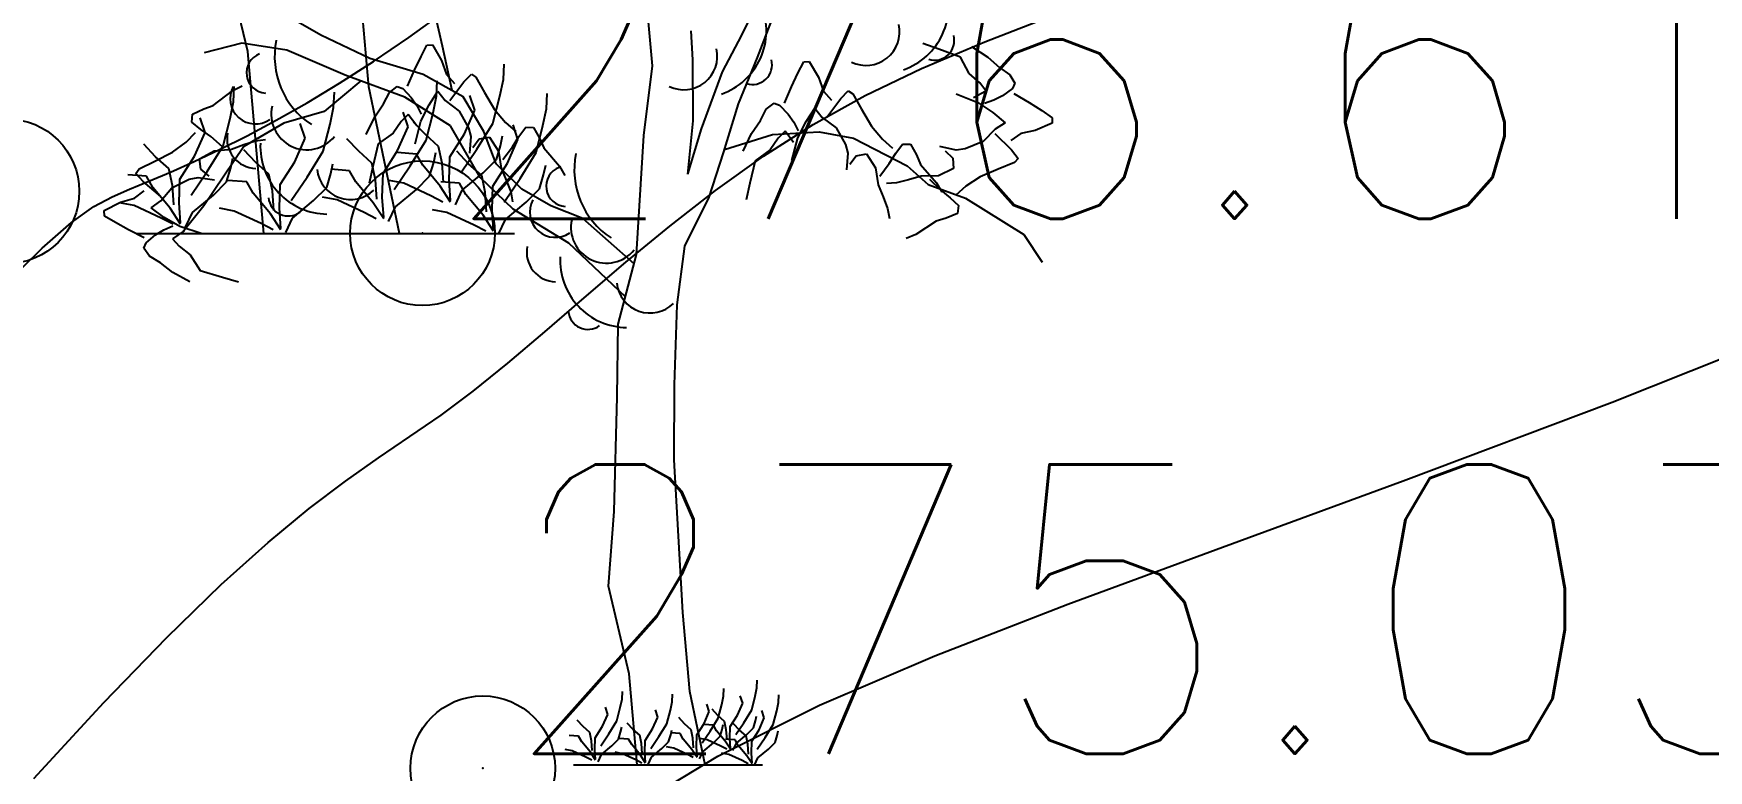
# Model space of a CAD drawing. Header units: millimetres. Extents: x 524954 to 526204, y 9523489 to 9524010.
# Drawn here: x 526017.24 to 526023.03, y 9523735.46 to 9523738.01 of the extents above; entities that cross this region are included whole.
import ezdxf
from ezdxf.enums import TextEntityAlignment as Align

# ---------------------------------------------------------------- set-up
doc = ezdxf.new("R2010")
doc.units = ezdxf.units.MM
doc.header["$PDMODE"] = 32
doc.header["$PDSIZE"] = 0.5
doc.linetypes.add('ACAD_ISO12W100', pattern=[21, 12, -3, 0, -3, 0, -3])
for name, color, linetype in [('Arbre', 34, 'ACAD_ISO12W100'), ('CN_01_00', 3, 'Continuous'), ('CN_02_00', 4, 'Continuous'), ('CN_05_00', 6, 'Continuous'), ('TopoAlt', 3, 'Continuous'), ('TOPOJIS', 7, 'Continuous')]:
    doc.layers.add(name, color=color, linetype=linetype)
doc.styles.add('Simplex 1.0', font='Simplex.shx', dxfattribs={"width": 0.99, "height": 1})

# ---------------------------------------------------------------- blocks, each defined once
blk = doc.blocks.new('TCPOINT M')
at = {"color": 0}
blk.add_point((0, 0), dxfattribs=at)
at = {"layer": 'TopoAlt', "style": 'Simplex 1.0', "width": 0.99}
blk.add_attdef('ALT', (0.15, 0.15), '', height=1, dxfattribs=at)
blk = doc.blocks.new('v088')
at = {"linetype": 'Continuous'}
for p, q in [((-0.1073, 4.8293), (-0.1646, 5.4873)), ((0.5102, 5.0412), (0.6713, 5.3679)), ((-1.5592, 4.9668), (-1.6346, 5.3011)), ((-2.4003, 5.0425), (-2.6206, 5.1685)), ((0.6191, 4.888), (0.7312, 5.1764)), ((-2.0611, 4.8817), (-2.4003, 5.0425)), ((0.1717, 4.8724), (0.1613, 5.0712)), ((0.3786, 4.7897), (0.5102, 5.0412)), ((-2.9464, 4.9876), (-3.2062, 4.92)), ((-2.6344, 4.9381), (-2.9464, 4.9876)), ((-2.2328, 4.7662), (-2.6344, 4.9381)), ((-1.4917, 4.6586), (-1.5592, 4.9668)), ((-1.6919, 4.7713), (-2.0611, 4.8817)), ((0.1743, 4.4496), (0.1717, 4.8724)), ((0.489, 4.5681), (0.6191, 4.888)), ((-0.1657, 4.3492), (-0.1073, 4.8293)), ((-1.8192, 4.6131), (-2.2328, 4.7662)), ((-1.415, 4.6154), (-1.6919, 4.7713)), ((0.2314, 4.3948), (0.3786, 4.7897)), ((-2.1227, 4.7254), (-2.3768, 4.5144)), ((-1.5041, 4.4145), (-1.8192, 4.6131)), ((-1.2732, 4.3758), (-1.415, 4.6154)), ((0.3841, 4.2301), (0.489, 4.5681)), ((-2.3768, 4.5144), (-2.655, 4.434)), ((-2.655, 4.434), (-2.9315, 4.2727)), ((-1.2976, 4.0581), (-1.5041, 4.4145)), ((0.1384, 4.0819), (0.1743, 4.4496)), ((-1.1877, 4.1537), (-1.2732, 4.3758)), ((-0.2169, 3.5272), (-0.1657, 4.3492)), ((0.1384, 4.0819), (0.2314, 4.3948)), ((0.3911, 4.2526), (0.7235, 4.3553)), ((0.7235, 4.3553), (1.0465, 4.3745)), ((1.0465, 4.3745), (1.2838, 4.3297)), ((1.2838, 4.3297), (1.6547, 4.1385)), ((-2.9315, 4.2727), (-3.209, 3.8627)), ((0.2848, 3.9233), (0.3841, 4.2301)), ((-1.0099, 3.9771), (-1.1877, 4.1537)), ((1.6547, 4.1385), (1.8004, 4.0109)), ((-1.0692, 3.839), (-1.2976, 4.0581)), ((1.8004, 4.0109), (2.0573, 3.9168)), ((-0.8085, 3.8631), (-1.0099, 3.9771)), ((0.1177, 3.584), (0.2848, 3.9233)), ((2.0573, 3.9168), (2.4606, 3.664)), ((-3.209, 3.8627), (-3.3666, 3.6666)), ((-0.6849, 3.6045), (-1.0692, 3.839)), ((-0.589, 3.7744), (-0.8085, 3.8631)), ((-0.2343, 3.4611), (-0.589, 3.7744)), ((2.4606, 3.664), (2.589, 3.4739)), ((-0.2941, 3.234), (-0.6849, 3.6045)), ((0.064, 3.1786), (0.1177, 3.584)), ((-0.3436, 3.0457), (-0.2169, 3.5272)), ((0.0445, 2.6247), (0.064, 3.1786)), ((-0.3518, 2.5418), (-0.3436, 3.0457)), ((0.0429, 2.1085), (0.0445, 2.6247)), ((-0.3726, 1.7516), (-0.3518, 2.5418)), ((0.1022, 1.0525), (0.0429, 2.1085)), ((-0.4115, 1.2346), (-0.3726, 1.7516)), ((-0.2683, 0.6281), (-0.4115, 1.2346)), ((0.151, 0.5063), (0.1022, 1.0525)), ((-0.2127, 0), (-0.2683, 0.6281)), ((0.2565, 0), (0.151, 0.5063)), ((-0.6539, 0), (0.6539, 0))]:
    blk.add_line(p, q, dxfattribs=at)
at = {"color": 3, "linetype": 'Continuous'}
for p, q in [((1.8724, 4.9461), (1.762, 4.9854)), ((-1.7068, 4.8945), (-1.6668, 4.9726)), ((-1.6668, 4.9726), (-1.6283, 4.976)), ((-1.6283, 4.976), (-1.5645, 4.8667)), ((2.0224, 4.89), (1.8724, 4.9461)), ((2.0987, 4.9642), (2.2113, 4.8904)), ((-1.7514, 4.7999), (-1.7068, 4.8945)), ((-1.5645, 4.8667), (-1.5307, 4.7714)), ((2.0834, 4.7783), (2.0224, 4.89)), ((2.2113, 4.8904), (2.2929, 4.8185)), ((0.8993, 4.7791), (0.9393, 4.8572)), ((0.9393, 4.8572), (0.9778, 4.8606)), ((0.9778, 4.8606), (1.0416, 4.7513)), ((2.2929, 4.8185), (2.3654, 4.7691)), ((-1.8008, 4.6887), (-1.7514, 4.7999)), ((-1.5307, 4.7714), (-1.4755, 4.7074)), ((-1.4112, 4.7196), (-1.3587, 4.7727)), ((-1.3587, 4.7727), (-1.3272, 4.7513)), ((-1.3272, 4.7513), (-1.2679, 4.6451)), ((0.8546, 4.6845), (0.8993, 4.7791)), ((1.0416, 4.7513), (1.0754, 4.656)), ((2.1569, 4.7135), (2.0834, 4.7783)), ((2.3654, 4.7691), (2.4, 4.7096)), ((-3.0095, 4.66), (-2.9439, 4.6918)), ((-1.5083, 4.5916), (-1.4112, 4.7196)), ((2.1989, 4.6584), (2.1569, 4.7135)), ((2.4, 4.7096), (2.383, 4.6739)), ((-3.1435, 4.5571), (-3.0095, 4.66)), ((-1.9657, 4.5674), (-1.9257, 4.6454)), ((-1.9257, 4.6454), (-1.871, 4.6871)), ((-1.871, 4.6871), (-1.8334, 4.6747)), ((-1.8334, 4.6747), (-1.7744, 4.6115)), ((-1.6512, 4.5605), (-1.5907, 4.6542)), ((-1.5907, 4.6542), (-1.5392, 4.5896)), ((-1.2679, 4.6451), (-1.1988, 4.529)), ((0.8053, 4.5733), (0.8546, 4.6845)), ((1.0754, 4.656), (1.1306, 4.592)), ((1.1948, 4.6042), (1.2474, 4.6573)), ((1.2474, 4.6573), (1.2789, 4.6359)), ((1.2789, 4.6359), (1.3382, 4.5297)), ((1.9921, 4.6376), (2.1424, 4.5777)), ((2.1133, 4.6106), (2.1989, 4.6584)), ((2.383, 4.6739), (2.3129, 4.6232)), ((2.3928, 4.6398), (2.497, 4.577)), ((-1.7744, 4.6115), (-1.7365, 4.5561)), ((-1.5392, 4.5896), (-1.4434, 4.5178)), ((1.0978, 4.4762), (1.1948, 4.6042)), ((2.1424, 4.5777), (2.247, 4.5072)), ((2.2532, 4.5924), (2.1892, 4.5691)), ((2.3129, 4.6232), (2.2532, 4.5924)), ((2.497, 4.577), (2.5853, 4.5209)), ((-3.2867, 4.4956), (-3.2101, 4.5328)), ((-3.2101, 4.5328), (-3.1435, 4.5571)), ((-2.0269, 4.4774), (-1.9657, 4.5674)), ((-1.7365, 4.5561), (-1.7054, 4.4954)), ((-1.7081, 4.4479), (-1.6512, 4.5605)), ((-1.4434, 4.5178), (-1.3781, 4.401)), ((-1.1988, 4.529), (-1.1228, 4.4377)), ((0.6404, 4.452), (0.6804, 4.53)), ((0.6804, 4.53), (0.7351, 4.5718)), ((0.7351, 4.5718), (0.7727, 4.5593)), ((0.7727, 4.5593), (0.8317, 4.4961)), ((0.9549, 4.4451), (1.0154, 4.5388)), ((1.0154, 4.5388), (1.0668, 4.4742)), ((1.3382, 4.5297), (1.4072, 4.4136)), ((2.5853, 4.5209), (2.6578, 4.4715)), ((-3.2911, 4.4407), (-3.2867, 4.4956)), ((-2.0862, 4.3565), (-2.0269, 4.4774)), ((-1.7952, 4.494), (-1.8447, 4.4455)), ((-1.7371, 4.415), (-1.7952, 4.494)), ((0.8317, 4.4961), (0.8696, 4.4407)), ((1.0668, 4.4742), (1.1627, 4.4024)), ((2.247, 4.5072), (2.3325, 4.4356)), ((2.6578, 4.4715), (2.6564, 4.4329)), ((-3.2303, 4.3905), (-3.2911, 4.4407)), ((-1.8447, 4.4455), (-1.8998, 4.3645)), ((-1.7488, 4.2914), (-1.7081, 4.4479)), ((-1.1228, 4.4377), (-1.0524, 4.3767)), ((-1.0302, 4.3418), (-0.9835, 4.4054)), ((-0.9835, 4.4054), (-0.9285, 4.4041)), ((-0.9285, 4.4041), (-0.8869, 4.3298)), ((0.5791, 4.362), (0.6404, 4.452)), ((0.8696, 4.4407), (0.9007, 4.38)), ((0.898, 4.3325), (0.9549, 4.4451)), ((1.1627, 4.4024), (1.228, 4.2856)), ((1.4072, 4.4136), (1.4833, 4.3223)), ((2.3325, 4.4356), (2.262, 4.3926)), ((2.6564, 4.4329), (2.5401, 4.3831)), ((-3.3314, 4.3035), (-3.2664, 4.3702)), ((-3.1617, 4.3413), (-3.2303, 4.3905)), ((-1.8998, 4.3645), (-2.0031, 4.2901)), ((-1.3781, 4.401), (-1.3629, 4.3412)), ((0.5199, 4.2411), (0.5791, 4.362)), ((0.8109, 4.3786), (0.7614, 4.3301)), ((0.869, 4.2996), (0.8109, 4.3786)), ((2.262, 4.3926), (2.1788, 4.3064)), ((2.2601, 4.3616), (2.3751, 4.2494)), ((2.4412, 4.3615), (2.371, 4.3146)), ((2.5401, 4.3831), (2.4412, 4.3615)), ((-3.4268, 4.2328), (-3.3314, 4.3035)), ((-3.0788, 4.2707), (-3.1617, 4.3413)), ((-3.0186, 4.2553), (-2.9333, 4.2859)), ((-2.9333, 4.2859), (-2.8514, 4.3121)), ((-2.8514, 4.3121), (-2.7828, 4.3211)), ((-2.0031, 4.2901), (-2.0401, 4.1343)), ((-1.3629, 4.3412), (-1.3723, 4.2259)), ((-1.3485, 4.2656), (-1.3049, 4.3248)), ((-1.3049, 4.3248), (-1.2331, 4.3384)), ((-1.2331, 4.3384), (-1.1715, 4.2405)), ((-1.0754, 4.2705), (-1.0302, 4.3418)), ((-0.8869, 4.3298), (-0.8589, 4.2646)), ((0.7614, 4.3301), (0.7063, 4.2491)), ((0.8572, 4.176), (0.898, 4.3325)), ((1.228, 4.2856), (1.2432, 4.2258)), ((1.4833, 4.3223), (1.5536, 4.2613)), ((1.5759, 4.2264), (1.6226, 4.29)), ((1.6226, 4.29), (1.6776, 4.2887)), ((1.6776, 4.2887), (1.7191, 4.2144)), ((2.1788, 4.3064), (2.0548, 4.2561)), ((-3.5467, 4.1705), (-3.4268, 4.2328)), ((-3.2386, 4.1877), (-3.1373, 4.2436)), ((-3.1373, 4.2436), (-3.0186, 4.2553)), ((-1.1715, 4.2405), (-1.153, 4.1227)), ((-1.1411, 4.1837), (-1.0754, 4.2705)), ((-0.8589, 4.2646), (-0.7485, 4.1368)), ((0.7063, 4.2491), (0.603, 4.1747)), ((1.9936, 4.2484), (1.8803, 4.2721)), ((1.9168, 4.2436), (1.9701, 4.193)), ((2.0548, 4.2561), (1.9936, 4.2484)), ((2.3751, 4.2494), (2.4212, 4.1906)), ((-3.6561, 4.1174), (-3.5467, 4.1705)), ((-3.2291, 4.1152), (-3.2386, 4.1877)), ((0.603, 4.1747), (0.566, 4.0189)), ((1.2432, 4.2258), (1.2338, 4.1105)), ((1.2576, 4.1502), (1.3011, 4.2094)), ((1.3011, 4.2094), (1.373, 4.223)), ((1.373, 4.223), (1.4346, 4.1251)), ((1.5307, 4.1551), (1.5759, 4.2264)), ((1.7191, 4.2144), (1.7472, 4.1493)), ((1.9701, 4.193), (1.9747, 4.12)), ((2.4212, 4.1906), (2.396, 4.1621)), ((-3.6793, 4.0872), (-3.6561, 4.1174)), ((-3.1725, 4.0683), (-3.2291, 4.1152)), ((-2.0401, 4.1343), (-2.0653, 4.0199)), ((-1.153, 4.1227), (-1.1176, 4.0393)), ((-0.7485, 4.1368), (-0.7129, 4.0731)), ((1.4346, 4.1251), (1.4531, 4.0073)), ((1.465, 4.0683), (1.5307, 4.1551)), ((1.7472, 4.1493), (1.8576, 4.0214)), ((1.9747, 4.12), (1.8699, 4.071)), ((2.2833, 4.1164), (2.1595, 4.0623)), ((2.396, 4.1621), (2.2833, 4.1164)), ((-3.6294, 4.0317), (-3.6793, 4.0872)), ((-3.3093, 4.0465), (-3.2488, 4.0583)), ((-3.2488, 4.0583), (-3.1342, 4.0423)), ((1.7506, 4.0673), (1.6636, 4.0426)), ((1.8699, 4.071), (1.7506, 4.0673)), ((2.1595, 4.0623), (2.0595, 3.9982)), ((-3.5071, 3.9275), (-3.6294, 4.0317)), ((-3.4297, 3.988), (-3.3093, 4.0465)), ((-1.1176, 4.0393), (-1.0867, 3.9591)), ((0.566, 4.0189), (0.5407, 3.9045)), ((1.4531, 4.0073), (1.4885, 3.9239)), ((1.5801, 4.0219), (1.511, 4.0175)), ((1.6636, 4.0426), (1.5801, 4.0219)), ((1.8097, 4.0479), (1.8877, 3.9719)), ((1.8576, 4.0214), (1.8932, 3.9577)), ((2.0595, 3.9982), (1.9902, 3.936)), ((-3.6878, 3.9154), (-3.6208, 3.9668)), ((-3.5069, 3.8964), (-3.4297, 3.988)), ((-1.0867, 3.9591), (-1.0738, 3.891)), ((1.8877, 3.9719), (1.9528, 3.9182)), ((-3.8977, 3.8297), (-3.785, 3.8871)), ((-3.785, 3.8871), (-3.6878, 3.9154)), ((-3.5743, 3.8488), (-3.5069, 3.8964)), ((1.4885, 3.9239), (1.5194, 3.8437)), ((1.9528, 3.9182), (2.0102, 3.864)), ((-3.8965, 3.791), (-3.8977, 3.8297)), ((-3.4842, 3.783), (-3.5743, 3.8488)), ((1.5194, 3.8437), (1.5323, 3.7756)), ((2.0102, 3.864), (2.002, 3.8096)), ((-3.8209, 3.7466), (-3.8965, 3.791)), ((-3.3751, 3.7197), (-3.4842, 3.783)), ((1.9231, 3.7776), (1.855, 3.7579)), ((2.002, 3.8096), (1.9231, 3.7776)), ((-3.729, 3.6966), (-3.8209, 3.7466)), ((-3.4847, 3.6976), (-3.4223, 3.7252)), ((-3.2212, 3.6701), (-3.3751, 3.7197)), ((1.855, 3.7579), (1.7144, 3.6642)), ((-3.6208, 3.641), (-3.729, 3.6966)), ((-3.6087, 3.6076), (-3.5422, 3.6629)), ((-3.5422, 3.6629), (-3.4847, 3.6976)), ((-3.3439, 3.6889), (-3.4261, 3.6355)), ((1.7144, 3.6642), (1.6468, 3.6368)), ((-3.6232, 3.5708), (-3.6087, 3.6076)), ((-3.4261, 3.6355), (-3.3805, 3.5833)), ((-3.5847, 3.5138), (-3.6232, 3.5708)), ((-3.3805, 3.5833), (-3.3028, 3.5236)), ((-3.5091, 3.4694), (-3.5847, 3.5138)), ((-3.3028, 3.5236), (-3.2344, 3.4162)), ((-3.4228, 3.4031), (-3.5091, 3.4694)), ((-3.3055, 3.337), (-3.4228, 3.4031)), ((-3.2344, 3.4162), (-3.081, 3.3703)), ((-3.081, 3.3703), (-2.9682, 3.3386)), ((0.6155, 0.5313), (0.6179, 0.5842)), ((0.3847, 0.4736), (0.3871, 0.5265)), ((0.6034, 0.4736), (0.6155, 0.5313)), ((-0.3173, 0.4544), (-0.3149, 0.5073)), ((0.0288, 0.4351), (0.0313, 0.488)), ((0.3726, 0.4159), (0.3847, 0.4736)), ((0.5169, 0.4255), (0.5001, 0.476)), ((0.5794, 0.3798), (0.6034, 0.4736)), ((0.7645, 0.4303), (0.7669, 0.4832)), ((-0.3294, 0.3967), (-0.3173, 0.4544)), ((0.0168, 0.3774), (0.0288, 0.4351)), ((0.2861, 0.3678), (0.2693, 0.4183)), ((0.3486, 0.3221), (0.3726, 0.4159)), ((0.4808, 0.3438), (0.5169, 0.4255)), ((0.7525, 0.3726), (0.7645, 0.4303)), ((-0.452, 0.2669), (-0.4159, 0.3486)), ((-0.4159, 0.3486), (-0.4327, 0.3991)), ((-0.3534, 0.3029), (-0.3294, 0.3967)), ((-0.0697, 0.3294), (-0.0865, 0.3798)), ((-0.0072, 0.2837), (0.0168, 0.3774)), ((0.25, 0.2861), (0.2861, 0.3678)), ((0.3462, 0.3414), (0.3053, 0.3847)), ((0.5241, 0.2909), (0.5794, 0.3798)), ((0.6659, 0.3246), (0.6491, 0.375)), ((0.7285, 0.2789), (0.7525, 0.3726)), ((-0.5866, 0.2645), (-0.6275, 0.3077)), ((-0.4087, 0.214), (-0.3534, 0.3029)), ((-0.1058, 0.2476), (-0.0697, 0.3294)), ((0.1154, 0.2837), (0.0745, 0.327)), ((0.2933, 0.2332), (0.3486, 0.3221)), ((0.3919, 0.3005), (0.3462, 0.3414)), ((0.4039, 0.2428), (0.3919, 0.3005)), ((0.4303, 0.2645), (0.4808, 0.3438)), ((0.4688, 0.2092), (0.5241, 0.2909)), ((0.5914, 0.2548), (0.6058, 0.3029)), ((0.6058, 0.3029), (0.6131, 0.3366)), ((0.6299, 0.2428), (0.6659, 0.3246)), ((-0.5409, 0.2236), (-0.5866, 0.2645)), ((-0.5025, 0.1875), (-0.452, 0.2669)), ((-0.327, 0.226), (-0.3197, 0.2596)), ((-0.2404, 0.2452), (-0.2813, 0.2885)), ((-0.1947, 0.2043), (-0.2404, 0.2452)), ((-0.1563, 0.1683), (-0.1058, 0.2476)), ((-0.0625, 0.1947), (-0.0072, 0.2837)), ((0.0192, 0.2068), (0.0264, 0.2404)), ((0.1611, 0.2428), (0.1154, 0.2837)), ((0.1731, 0.1851), (0.1611, 0.2428)), ((0.1995, 0.2068), (0.25, 0.2861)), ((0.238, 0.1515), (0.2933, 0.2332)), ((0.3149, 0.2741), (0.25, 0.2789)), ((0.3366, 0.2356), (0.3149, 0.2741)), ((0.3967, 0.1635), (0.3366, 0.2356)), ((0.3606, 0.1971), (0.375, 0.2452)), ((0.375, 0.2452), (0.3823, 0.2789)), ((0.4087, 0.1755), (0.4039, 0.2428)), ((0.4279, 0.1827), (0.4303, 0.2645)), ((0.4953, 0.2404), (0.4544, 0.2837)), ((0.5409, 0.1995), (0.4953, 0.2404)), ((0.5457, 0.2092), (0.5914, 0.2548)), ((0.5794, 0.1635), (0.6299, 0.2428)), ((0.6732, 0.1899), (0.7285, 0.2789)), ((0.7549, 0.2019), (0.7621, 0.2356)), ((-0.6179, 0.1971), (-0.6828, 0.2019)), ((-0.5962, 0.1587), (-0.6179, 0.1971)), ((-0.5289, 0.1659), (-0.5409, 0.2236)), ((-0.5049, 0.1058), (-0.5025, 0.1875)), ((-0.464, 0.1322), (-0.4087, 0.214)), ((-0.3871, 0.1322), (-0.3414, 0.1779)), ((-0.3414, 0.1779), (-0.327, 0.226)), ((-0.2717, 0.1779), (-0.3366, 0.1827)), ((-0.25, 0.1394), (-0.2717, 0.1779)), ((-0.1827, 0.1467), (-0.1947, 0.2043)), ((-0.1178, 0.113), (-0.0625, 0.1947)), ((0.0048, 0.1587), (0.0192, 0.2068)), ((0.0841, 0.2164), (0.0192, 0.2212)), ((0.1058, 0.1779), (0.0841, 0.2164)), ((0.1659, 0.1058), (0.1058, 0.1779)), ((0.1779, 0.1178), (0.1731, 0.1851)), ((0.1971, 0.125), (0.1995, 0.2068)), ((0.2717, 0.1731), (0.2212, 0.1827)), ((0.3149, 0.1515), (0.3606, 0.1971)), ((0.464, 0.1731), (0.3991, 0.1779)), ((0.4327, 0.113), (0.4279, 0.1827)), ((0.4736, 0.1491), (0.5457, 0.2092)), ((0.5529, 0.1418), (0.5409, 0.1995)), ((0.6179, 0.1082), (0.6732, 0.1899)), ((0.7405, 0.1539), (0.7549, 0.2019)), ((-0.5361, 0.0865), (-0.5962, 0.1587)), ((-0.5241, 0.0986), (-0.5289, 0.1659)), ((-0.4592, 0.0721), (-0.3871, 0.1322)), ((-0.1899, 0.0673), (-0.25, 0.1394)), ((-0.1779, 0.0793), (-0.1827, 0.1467)), ((-0.1587, 0.0865), (-0.1563, 0.1683)), ((-0.0409, 0.113), (0.0048, 0.1587)), ((0.0409, 0.1154), (-0.0096, 0.125)), ((0.2019, 0.0553), (0.1971, 0.125)), ((0.2428, 0.0914), (0.3149, 0.1515)), ((0.3654, 0.1298), (0.2717, 0.1731)), ((0.4063, 0.1082), (0.3654, 0.1298)), ((0.4327, 0.1082), (0.3967, 0.1635)), ((0.4496, 0.0986), (0.4736, 0.1491)), ((0.4856, 0.1346), (0.464, 0.1731)), ((0.5457, 0.0625), (0.4856, 0.1346)), ((0.5578, 0.0745), (0.5529, 0.1418)), ((0.577, 0.0817), (0.5794, 0.1635)), ((0.6948, 0.1082), (0.7405, 0.1539)), ((-0.6611, 0.0962), (-0.7116, 0.1058)), ((-0.5674, 0.0529), (-0.6611, 0.0962)), ((-0.5001, 0.0313), (-0.5361, 0.0865)), ((-0.5001, 0.0361), (-0.5049, 0.1058)), ((-0.4832, 0.0216), (-0.4592, 0.0721)), ((-0.3149, 0.0769), (-0.3654, 0.0865)), ((-0.2212, 0.0337), (-0.3149, 0.0769)), ((-0.1539, 0.012), (-0.1899, 0.0673)), ((-0.1539, 0.0168), (-0.1587, 0.0865)), ((-0.113, 0.0529), (-0.0409, 0.113)), ((0.1346, 0.0721), (0.0409, 0.1154)), ((0.1755, 0.0505), (0.1346, 0.0721)), ((0.2019, 0.0505), (0.1659, 0.1058)), ((0.2188, 0.0409), (0.2428, 0.0914)), ((0.4207, 0.0721), (0.3702, 0.0817)), ((0.5145, 0.0288), (0.4207, 0.0721)), ((0.5818, 0.0072), (0.5457, 0.0625)), ((0.5818, 0.012), (0.577, 0.0817)), ((0.6227, 0.0481), (0.6948, 0.1082)), ((-0.5265, 0.0313), (-0.5674, 0.0529)), ((-0.1803, 0.012), (-0.2212, 0.0337)), ((-0.137, 0.0024), (-0.113, 0.0529)), ((0.5554, 0.0072), (0.5145, 0.0288)), ((0.5986, -0.0024), (0.6227, 0.0481))]:
    blk.add_line(p, q, dxfattribs=at)
for centre, major_axis, start_param, end_param in [((1.4749, 5.2432), (0.3298, 0.3298), 4.265936, 5.872819), ((0.2152, 5.0749), (-0.3298, 0.3298), 2.69514, 4.302022), ((1.3699, 5.0654), (-0.1641, 0.1641), 1.908121, 4.146545), ((1.844, 5.0056), (-0.0964, 0.0964), 2.051824, 4.174223), ((-2.1547, 4.8961), (-0.3995, 0.3995), 0.587708, 1.773422), ((0.1101, 4.8971), (-0.1641, 0.1641), 1.908121, 4.146545), ((-2.774, 4.7815), (-0.099, 0.099), -0.421529, 2.292047), ((0.5842, 4.8373), (0.0964, 0.0964), 3.62262, 5.745019), ((-2.8514, 4.6047), (-0.1246, 0.1246), 0.293965, 2.957824), ((-2.4968, 4.4965), (0.1741, 0.1741), 2.133893, 4.816631), ((-2.8441, 4.3258), (-0.1445, 0.1445), 0.590553, 2.325666), ((-2.352, 4.2724), (0.3298, 0.3298), 2.307735, 3.914618), ((-0.0823, 4.1124), (0.3995, 0.3995), 2.158504, 3.344219), ((-2.1954, 4.1377), (0.1641, 0.1641), 2.463212, 4.701636), ((-0.7016, 3.9977), (0.099, 0.099), 1.149268, 3.862844), ((-2.6253, 3.929), (0.0964, 0.0964), 2.435534, 4.557933), ((-0.779, 3.821), (0.1246, 0.1246), 1.864761, 4.52862), ((-0.4244, 3.7128), (0.1741, 0.1741), 2.133893, 4.816631), ((-0.7718, 3.542), (-0.1445, 0.1445), 0.590553, 2.325666), ((-0.2796, 3.4886), (0.3298, 0.3298), 2.307735, 3.914618), ((-0.1231, 3.3539), (0.1641, 0.1641), 2.463212, 4.701636), ((-0.5529, 3.1452), (0.0964, 0.0964), 2.435534, 4.557933)]:
    blk.add_ellipse(centre, major_axis=major_axis, ratio=1, start_param=start_param, end_param=end_param, dxfattribs=at)

msp = doc.modelspace()

# ---------------------------------------------------------------- linework, layer by layer
at = {"layer": 'CN_01_00', "elevation": 277, "flags": 128}
msp.add_lwpolyline([(526017.1291, 9523737.1293), (526017.2662, 9523737.2638), (526017.3678, 9523737.3524), (526017.4448, 9523737.4075), (526017.5081, 9523737.4417), (526017.5686, 9523737.4673), (526017.6353, 9523737.4948), (526017.7096, 9523737.5266), (526017.7912, 9523737.5631), (526017.8797, 9523737.6049), (526017.9747, 9523737.6524), (526018.0757, 9523737.7061), (526018.1824, 9523737.7663), (526018.2943, 9523737.8337), (526018.4113, 9523737.9087), (526018.5336, 9523737.9919), (526018.662, 9523738.0843)], dxfattribs=at)
at = {"layer": 'CN_02_00', "elevation": 276, "flags": 128}
msp.add_lwpolyline([(526017.2372, 9523735.4309), (526017.4798, 9523735.6936), (526017.6971, 9523735.9185), (526017.8853, 9523736.1013), (526018.0477, 9523736.2473), (526018.1891, 9523736.3638), (526018.3146, 9523736.4586), (526018.4291, 9523736.539), (526018.5377, 9523736.6127), (526018.6452, 9523736.687), (526018.7566, 9523736.7696), (526018.876, 9523736.8661), (526019.0041, 9523736.9748), (526019.1403, 9523737.0924), (526019.2843, 9523737.2154), (526019.4359, 9523737.3402), (526019.5946, 9523737.4635), (526019.7601, 9523737.5818), (526019.932, 9523737.6916), (526020.1117, 9523737.791), (526020.3065, 9523737.8841), (526020.5256, 9523737.9766), (526020.7781, 9523738.0741)], dxfattribs=at)
at = {"layer": 'CN_05_00', "elevation": 275, "flags": 128}
msp.add_lwpolyline([(526019.2807, 9523735.3136), (526019.6017, 9523735.5081), (526019.9542, 9523735.6847), (526020.3528, 9523735.8558), (526020.812, 9523736.0338), (526021.3466, 9523736.2312), (526021.9712, 9523736.4602), (526022.6948, 9523736.7323), (526023.5043, 9523737.054)], dxfattribs=at)

# ---------------------------------------------------------------- block references
at = {"layer": 'Arbre'}
msp.add_blockref('v088', (526018.2451, 9523737.315), dxfattribs=at)
at = {"layer": 'Arbre', "xscale": 0.5, "yscale": 0.5, "zscale": 0.5}
msp.add_blockref('v088', (526019.4296, 9523735.4787), dxfattribs=at)
at = {"layer": 'TOPOJIS'}
ref = msp.add_blockref('TCPOINT M', (526017.1445, 9523737.4603, 277.12), dxfattribs=at)
ref.add_attrib('ALT', '277.12', dxfattribs={"layer": 'TopoAlt', "height": 1, "style": 'Simplex 1.0', "width": 0.99}).set_placement((526017.0945, 9523737.5103, 277.12), align=Align.RIGHT)
ref = msp.add_blockref('TCPOINT M', (526018.5811, 9523737.3153, 276.61), dxfattribs=at)
ref.add_attrib('ALT', '276.61', (526018.6311, 9523737.3653, 276.61), dxfattribs={"layer": 'TopoAlt', "height": 1, "style": 'Simplex 1.0', "width": 0.99})
ref = msp.add_blockref('TCPOINT M', (526018.7896, 9523735.4667, 275.03), dxfattribs=at)
ref.add_attrib('ALT', '275.03', (526018.8396, 9523735.5167, 275.03), dxfattribs={"layer": 'TopoAlt', "height": 1, "style": 'Simplex 1.0', "width": 0.99})

doc.saveas('drawing.dxf')
